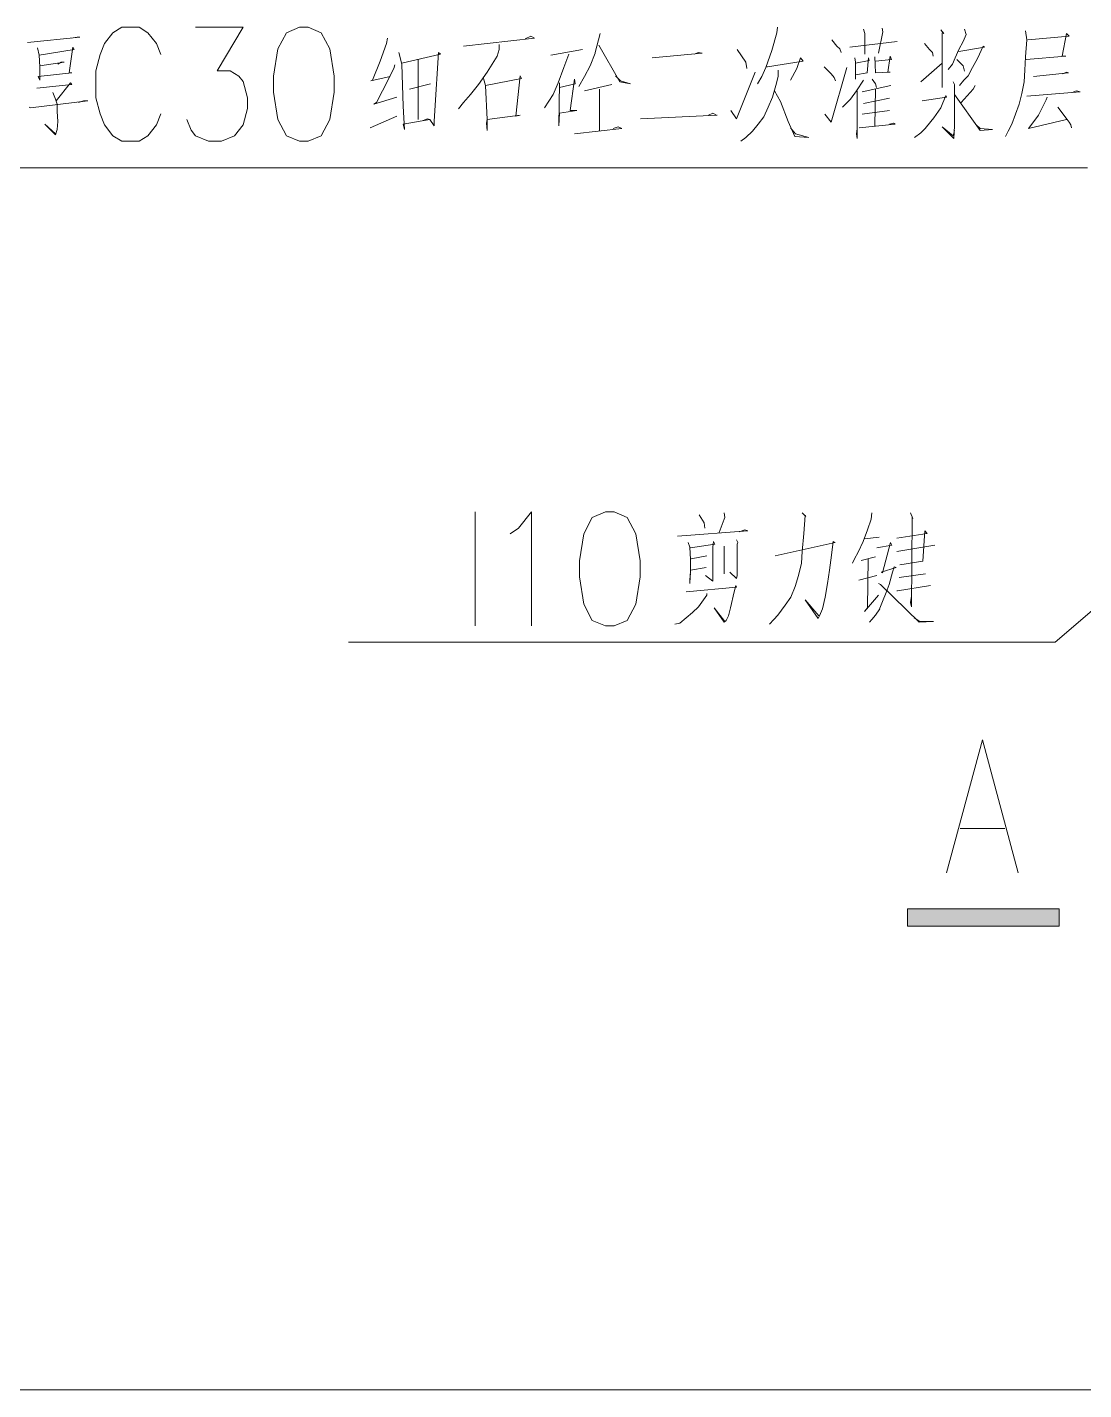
# Model space of a CAD drawing. Header units: millimetres. Extents: x 0 to 586, y 0 to 414.
# Drawn here: x 434.02 to 461.48, y 327.44 to 362.86 of the extents above; entities that cross this region are included whole.
import ezdxf

# ---------------------------------------------------------------- set-up
doc = ezdxf.new("R2010")
doc.units = ezdxf.units.MM

msp = doc.modelspace()

# ---------------------------------------------------------------- hatches: boundary and pattern name
h = msp.add_hatch(color=0)
h.dxf.hatch_style = 2
h.paths.add_polyline_path([(456.900139, 339.492167), (456.900139, 339.936667), (460.844194, 339.936667), (460.844194, 339.492167)])

# ---------------------------------------------------------------- linework, layer by layer
at = {"color": 0, "lineweight": 0}
for points in [[(437.493833, 362.151083), (437.380944, 362.433306), (437.155167, 362.715528), (436.929389, 362.856639), (436.477833, 362.856639), (436.252056, 362.715528), (436.029806, 362.433306), (435.916917, 362.151083), (435.804028, 361.72775), (435.804028, 361.025722), (435.916917, 360.602389), (436.029806, 360.320167), (436.252056, 360.037944), (436.477833, 359.896833), (436.929389, 359.896833), (437.155167, 360.037944), (437.380944, 360.320167), (437.493833, 360.602389)], [(438.393417, 362.856639), (439.635194, 362.856639), (438.957861, 361.72775), (439.296528, 361.72775), (439.522306, 361.586639), (439.635194, 361.445528), (439.748083, 361.025722), (439.748083, 360.7435), (439.635194, 360.320167), (439.409417, 360.037944), (439.07075, 359.896833), (438.732083, 359.896833), (438.393417, 360.037944), (438.280528, 360.179056), (438.167639, 360.461278)], [(448.916778, 362.690833), (448.78625, 362.204), (448.78625, 362.179306), (448.655722, 361.85475), (448.507556, 361.576056), (448.359389, 361.318528)], [(453.520528, 362.856639), (453.499361, 362.715528), (453.372361, 362.249861), (453.220667, 361.808889), (453.111306, 361.576056), (452.998417, 361.389083)], [(455.757139, 362.80725), (455.792417, 362.690833), (455.792417, 362.158139)], [(456.240444, 362.831944), (456.258083, 362.740222), (456.145194, 362.179306)], [(457.767972, 362.786083), (457.842056, 362.690833), (457.80325, 362.715528), (457.80325, 361.293833), (457.80325, 361.364389)], [(458.381806, 362.80725), (458.420611, 362.669667), (458.346528, 362.482694), (458.233639, 362.274556), (458.141917, 362.062889), (458.064306, 361.900611), (457.954944, 361.7595)], [(459.965778, 362.761389), (460.004583, 362.528556), (459.965778, 362.087583), (459.948139, 361.738333), (459.9305, 361.434944), (459.874056, 361.131556), (459.799972, 360.852861), (459.704722, 360.595333), (459.613, 360.341333), (459.51775, 360.154361), (459.443667, 360.01325)], [(460.022222, 362.528556), (461.101722, 362.623806), (461.027639, 362.690833), (460.91475, 362.10875), (461.01, 362.10875), (459.983417, 362.017028)], [(434.033083, 362.458), (435.394806, 362.599111), (435.317194, 362.599111), (435.169028, 362.574417)], [(434.294139, 362.320417), (434.329417, 362.133444), (434.350583, 361.830056), (434.350583, 361.480806), (434.311778, 361.576056), (435.186667, 361.667778), (435.112583, 361.667778), (435.207833, 362.341583), (435.243111, 362.274556), (434.329417, 362.133444)], [(443.385222, 362.574417), (443.364056, 362.436833), (443.19825, 361.971167), (442.993639, 361.480806), (442.954833, 361.459639), (443.459306, 361.576056)], [(446.292111, 362.412139), (446.292111, 362.274556), (446.235667, 362.10875), (445.974611, 361.692472), (445.748833, 361.364389), (445.544222, 361.106861), (445.360778, 360.898722), (445.23025, 360.736444)], [(445.360778, 362.366278), (447.202278, 362.574417), (447.110556, 362.623806), (446.962389, 362.55325)], [(448.8815, 362.390972), (449.42125, 361.434944), (449.699944, 361.389083), (449.438889, 361.459639), (449.308361, 361.597222)], [(454.935167, 362.528556), (455.065694, 362.366278), (455.139778, 362.295722), (455.178583, 362.204)], [(455.400833, 362.341583), (456.632028, 362.482694)], [(457.337583, 362.436833), (457.468111, 362.274556), (457.545722, 362.204), (457.563361, 362.10875)], [(458.233639, 362.225167), (458.903917, 362.341583), (458.868639, 362.366278), (458.716944, 362.041722), (458.586417, 361.808889), (458.477056, 361.597222), (458.364167, 361.480806), (458.251278, 361.339694)], [(443.681556, 362.204), (443.755639, 361.900611), (443.794444, 360.807), (443.829722, 360.200222), (443.794444, 360.341333), (444.482361, 360.45775), (444.425917, 360.478917), (444.316556, 360.433056)], [(443.755639, 361.925306), (444.764583, 362.158139), (444.708139, 362.204), (444.612889, 360.690583), (444.59525, 360.408361), (444.59525, 360.291944), (444.482361, 360.45775)], [(444.186028, 360.45775), (444.186028, 362.017028)], [(448.098333, 362.158139), (447.967806, 361.808889), (447.819639, 361.41025), (447.689111, 361.106861), (447.463333, 360.757611)], [(448.451111, 362.274556), (447.632667, 362.133444)], [(450.260861, 362.062889), (451.562611, 362.179306), (451.470889, 362.204), (451.358, 362.158139)], [(452.719722, 361.784194), (452.698556, 361.946472), (452.476306, 362.274556)], [(453.241833, 361.830056), (453.259472, 361.830056), (454.190806, 361.971167), (454.116722, 362.062889), (454.021472, 361.784194), (453.855667, 361.480806)], [(455.531361, 362.062889), (455.549, 361.946472), (455.549, 361.5055), (455.549, 361.621917), (455.848861, 361.667778), (455.887667, 362.062889), (455.905306, 361.992333), (455.549, 361.925306)], [(456.053472, 362.087583), (456.071111, 361.667778), (456.445056, 361.692472), (456.388611, 361.692472), (456.445056, 362.10875), (456.483861, 362.017028), (456.071111, 361.971167)], [(458.177194, 362.017028), (458.346528, 361.85475), (458.381806, 361.713639)], [(434.350583, 361.85475), (434.982056, 361.946472), (434.907972, 361.946472), (434.81625, 361.900611)], [(443.572194, 361.875917), (443.551028, 361.784194), (443.254694, 361.202111), (443.103, 360.898722), (443.028917, 360.852861), (443.625111, 361.039833)], [(452.306972, 360.690583), (452.458667, 360.478917), (452.941972, 361.692472)], [(453.538167, 361.738333), (453.538167, 361.576056), (453.481722, 361.339694), (453.39, 361.039833), (453.277111, 360.782306), (453.164222, 360.524778), (453.016056, 360.341333), (452.867889, 360.154361), (452.698556, 359.992083), (452.568028, 359.896833)], [(454.730556, 361.830056), (454.917528, 361.643083), (454.991611, 361.551361), (455.030417, 361.459639)], [(454.748194, 360.595333), (454.917528, 360.387194), (455.32675, 361.808889)], [(457.245861, 361.434944), (457.80325, 361.925306)], [(460.170389, 361.576056), (461.084083, 361.667778), (461.027639, 361.692472), (460.935917, 361.643083)], [(434.2765, 361.272667), (435.186667, 361.364389), (435.151389, 361.41025), (434.777444, 360.944583)], [(443.96025, 361.247972), (444.503528, 361.389083)], [(445.879361, 361.526667), (445.935806, 361.339694), (445.974611, 360.45775), (445.974611, 360.175528), (445.956972, 360.3625), (445.974611, 360.45775), (446.831861, 360.574167), (446.718972, 360.549472), (446.831861, 361.597222), (446.867139, 361.526667), (445.935806, 361.339694)], [(447.854917, 361.41025), (447.837278, 360.291944), (447.854917, 360.620028), (448.302944, 360.690583), (448.133611, 360.690583), (448.2465, 361.5055), (448.264139, 361.389083), (447.854917, 361.293833)], [(449.216639, 361.364389), (448.507556, 361.202111)], [(455.757139, 361.480806), (455.570167, 361.202111), (455.418472, 360.990444), (455.213861, 360.782306)], [(456.462694, 361.339694), (455.718333, 361.177417)], [(455.979389, 361.5055), (456.071111, 361.389083), (456.092278, 361.293833)], [(458.085472, 361.434944), (458.12075, 361.364389), (458.12075, 360.341333), (458.12075, 360.291944), (458.103111, 359.967389), (457.80325, 360.270778), (458.085472, 360.037944), (458.12075, 360.175528)], [(458.6605, 361.339694), (458.607583, 361.247972), (458.290083, 360.898722)], [(434.071889, 360.782306), (434.107167, 360.757611), (435.599417, 360.944583), (435.486528, 360.944583), (435.356, 360.898722)], [(434.685722, 361.15625), (434.759806, 360.990444), (434.798611, 360.852861), (434.798611, 360.665889), (434.81625, 360.408361), (434.798611, 360.200222), (434.759806, 360.059111), (434.481111, 360.341333), (434.759806, 360.083806)], [(448.899139, 361.247972), (448.899139, 360.175528)], [(453.446444, 361.202111), (453.594611, 360.923417), (453.799222, 360.408361), (453.968556, 360.01325), (454.338972, 359.992083), (453.986194, 360.083806), (453.855667, 360.246083)], [(455.587806, 361.202111), (455.587806, 359.967389), (455.570167, 360.083806), (455.587806, 360.224917)], [(455.757139, 360.874028), (456.427417, 361.015139)], [(456.071111, 361.247972), (456.053472, 360.291944)], [(457.284667, 360.944583), (457.916139, 361.039833), (457.8985, 361.085694), (457.767972, 360.757611), (457.581, 360.503611), (457.394028, 360.270778), (457.35875, 360.224917), (457.245861, 360.1085), (457.080056, 359.992083)], [(458.12075, 361.106861), (458.791028, 360.175528), (459.108528, 360.200222), (458.791028, 360.224917), (458.681667, 360.316639)], [(460.004583, 361.061), (461.383944, 361.177417), (461.288694, 361.202111), (461.175806, 361.15625)], [(460.526694, 361.039833), (460.505528, 360.969278), (460.300917, 360.574167), (460.078667, 360.270778), (460.039861, 360.224917), (461.027639, 360.45775)], [(449.961, 360.478917), (451.954194, 360.574167)], [(451.731944, 360.574167), (451.841306, 360.620028), (451.936556, 360.574167)], [(456.427417, 360.690583), (455.718333, 360.595333)], [(460.805389, 360.782306), (461.045278, 360.45775), (461.101722, 360.387194), (461.140528, 360.316639), (461.158167, 360.246083)], [(442.937194, 360.246083), (443.625111, 360.549472)], [(448.2465, 360.083806), (449.477694, 360.224917), (449.382444, 360.270778), (449.251917, 360.224917)], [(455.64425, 360.246083), (456.575583, 360.341333), (456.536778, 360.3625), (456.427417, 360.341333)], [(461.574444, 359.198333), (428.385111, 359.198333)], [(467.977361, 353.077639), (460.738361, 346.86875)], [(445.667694, 347.295611), (445.667694, 350.255417)], [(446.570806, 349.690972), (446.793056, 349.832083), (447.131722, 350.255417), (447.131722, 347.295611)], [(451.481472, 350.184861), (451.612, 349.973194), (451.633167, 349.835611), (451.612, 349.973194)], [(452.134111, 350.230722), (452.15175, 350.114306), (452.134111, 350.068444), (452.003583, 349.719194)], [(454.166111, 350.230722), (454.257833, 350.139), (454.240194, 350.160167), (454.201389, 349.6945), (454.166111, 349.228833), (454.148472, 348.925444), (454.070861, 348.600889), (453.979139, 348.322194), (453.86625, 348.0435), (453.718083, 347.831833), (453.531111, 347.574306), (453.42175, 347.457889), (453.308861, 347.341472)], [(455.972333, 350.230722), (455.954694, 350.068444), (455.859444, 349.78975), (455.750083, 349.486361), (455.619556, 349.207667), (455.524306, 349.041861), (455.471389, 348.925444)], [(456.97775, 350.230722), (457.034194, 350.089611), (457.016556, 350.114306), (456.998917, 347.785972), (456.97775, 347.902389), (456.998917, 348.064667)], [(450.924083, 349.623944), (452.747944, 349.765056), (452.673861, 349.78975), (452.525694, 349.740361)], [(455.785361, 349.556917), (456.159306, 349.602778)], [(456.624972, 349.578083), (457.408139, 349.6945), (457.351694, 349.765056), (457.29525, 348.974833), (456.699056, 348.879583)], [(451.202778, 349.461667), (451.241583, 349.34525), (451.259222, 349.020694), (451.259222, 348.742), (451.241583, 348.39275), (451.241583, 348.509167), (451.259222, 348.64675)], [(451.259222, 349.324083), (451.894222, 349.415806), (451.855417, 349.486361), (451.837778, 349.34525), (451.837778, 348.600889), (451.837778, 348.459778), (451.650806, 348.600889)], [(452.134111, 349.369944), (452.134111, 348.64675)], [(452.451611, 349.532222), (452.490417, 349.461667), (452.46925, 349.415806), (452.46925, 348.600889), (452.451611, 348.530333), (452.282278, 348.692611)], [(453.457028, 349.112417), (455.023361, 349.461667), (454.966917, 349.486361), (454.928111, 349.137111), (454.875194, 348.742), (454.81875, 348.39275), (454.762306, 348.0435), (454.688222, 347.740111), (454.614139, 347.553139), (454.575333, 347.482583), (454.240194, 347.972944), (454.592972, 347.553139)], [(456.102861, 349.324083), (456.494444, 349.391111), (456.455639, 349.461667), (456.251028, 348.671444), (456.21575, 348.692611), (456.607333, 348.809028), (456.550889, 348.833722), (456.512083, 348.692611), (456.420361, 348.368056), (456.346278, 348.159917), (456.251028, 347.927083), (456.159306, 347.715417), (456.176944, 347.740111), (456.067583, 347.574306), (455.972333, 347.457889), (455.915889, 347.390861)], [(456.624972, 349.228833), (457.61275, 349.391111)], [(451.276861, 349.041861), (451.686083, 349.112417)], [(456.067583, 349.09125), (455.693639, 348.996)], [(455.880611, 349.041861), (455.859444, 347.761278), (455.785361, 347.669556), (456.141667, 348.089361)], [(451.668444, 348.809028), (451.259222, 348.742)], [(455.637194, 348.484472), (456.102861, 348.600889)], [(457.369333, 348.64675), (456.681417, 348.555028)], [(451.146333, 348.181083), (452.451611, 348.2975), (452.433972, 348.343361), (452.395167, 348.181083), (452.303444, 347.761278), (452.247, 347.553139), (452.190556, 347.436722), (452.134111, 347.390861), (451.873056, 347.761278), (452.15175, 347.412028)], [(456.141667, 348.39275), (456.198111, 348.368056), (457.203528, 347.390861), (457.573944, 347.412028), (457.221167, 347.412028), (457.073, 347.507278)], [(456.624972, 348.205778), (456.642611, 348.205778), (457.499861, 348.343361)], [(451.686083, 348.135222), (451.686083, 348.089361), (451.463833, 347.785972), (451.315667, 347.644861), (451.146333, 347.507278), (450.980528, 347.366167), (450.85, 347.341472)], [(460.738361, 346.86875), (442.369222, 346.86875)], [(457.916139, 340.878583), (458.847472, 344.32875), (459.778806, 340.878583)], [(458.265389, 342.028639), (459.429556, 342.028639)], [(426.818778, 327.43775), (462.971444, 327.43775)]]:
    msp.add_lwpolyline(points, dxfattribs=at)
for points in [[(441.099222, 362.856639), (440.760556, 362.715528), (440.534778, 362.292194), (440.421889, 361.586639), (440.421889, 361.166833), (440.534778, 360.461278), (440.760556, 360.037944), (441.099222, 359.896833), (441.325, 359.896833), (441.663667, 360.037944), (441.885917, 360.461278), (441.998806, 361.166833), (441.998806, 361.586639), (441.885917, 362.292194), (441.663667, 362.715528), (441.325, 362.856639)], [(449.047306, 350.255417), (448.708639, 350.114306), (448.486389, 349.690972), (448.3735, 348.985417), (448.3735, 348.565611), (448.486389, 347.860056), (448.708639, 347.436722), (449.047306, 347.295611), (449.273083, 347.295611), (449.61175, 347.436722), (449.837528, 347.860056), (449.950417, 348.565611), (449.950417, 348.985417), (449.837528, 349.690972), (449.61175, 350.114306), (449.273083, 350.255417)], [(456.900139, 339.492167), (456.900139, 339.936667), (460.844194, 339.936667), (460.844194, 339.492167)]]:
    msp.add_lwpolyline(points, close=True, dxfattribs=at)

doc.saveas('drawing.dxf')
